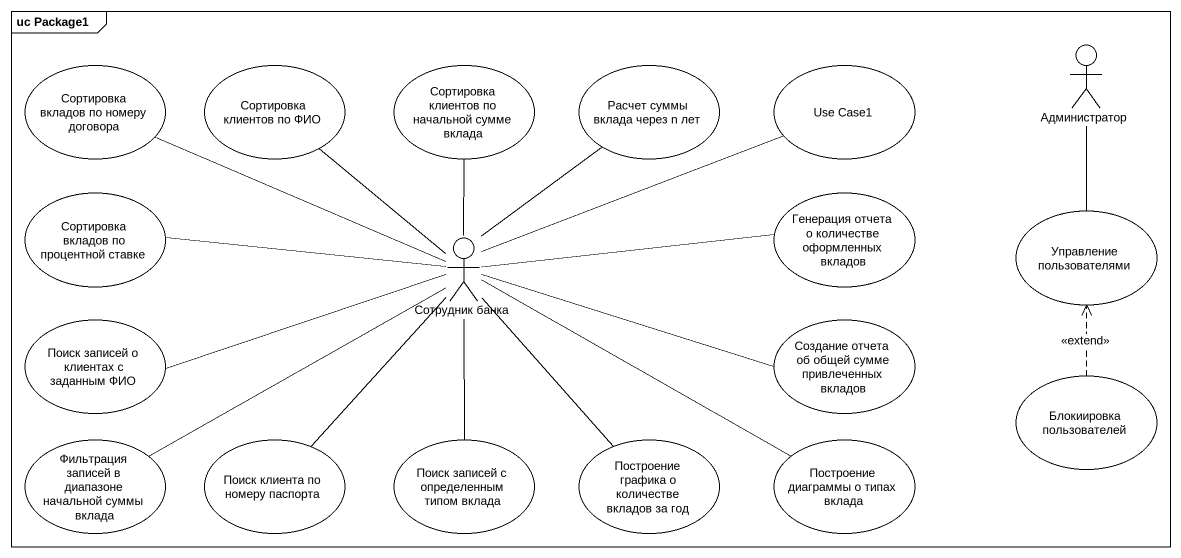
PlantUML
@startuml
mainframe uc Package1
actor Администратор
usecase "Сортировка вкладов по номеру договора" as Сортировка_вкладов_по
usecase "Сортировка клиентов по ФИО" as Сортировка_клиентов_по_ФИО
usecase "Сортировка клиентов по начальной сумме вклада" as Сортировка_клиентов_по
usecase "Расчет суммы вклада через n лет" as Расчет_суммы_вклада_через_n
usecase "Use Case1" as Use_Case1
usecase "Сортировка вкладов по процентной ставке" as Сортировка_вкладов_по_2
usecase "Генерация отчета о количестве оформленных вкладов" as Генерация_отчета_о
actor "Сотрудник банка" as Сотрудник_банка
usecase "Управление пользователями" as Управление_пользователями
usecase "Поиск записей о клиентах с заданным ФИО" as Поиск_записей_о_клиентах_с
usecase "Создание отчета об общей сумме привлеченных вкладов" as Создание_отчета_об_общей
usecase "Блокиировка пользователей" as Блокиировка_пользователей
usecase "Фильтрация записей в диапазоне начальной суммы вклада" as Фильтрация_записей_в
usecase "Поиск клиента по номеру паспорта" as Поиск_клиента_по_номеру
usecase "Поиск записей с определенным типом вклада" as Поиск_записей_с
usecase "Построение графика о количестве вкладов за год" as Построение_графика_о
usecase "Построение диаграммы о типах вклада" as Построение_диаграммы_о
Администратор -- Управление_пользователями
Сотрудник_банка -left- Сортировка_вкладов_по
Сотрудник_банка -up- Сортировка_клиентов_по_ФИО
Сотрудник_банка -up- Сортировка_клиентов_по
Сотрудник_банка -up- Расчет_суммы_вклада_через_n
Сотрудник_банка -right- Use_Case1
Сотрудник_банка -left- Сортировка_вкладов_по_2
Сотрудник_банка -right- Генерация_отчета_о
Сотрудник_банка -left- Поиск_записей_о_клиентах_с
Сотрудник_банка -right- Создание_отчета_об_общей
Сотрудник_банка -left- Фильтрация_записей_в
Сотрудник_банка -- Поиск_клиента_по_номеру
Сотрудник_банка -- Поиск_записей_с
Сотрудник_банка -- Построение_графика_о
Сотрудник_банка -right- Построение_диаграммы_о
Блокиировка_пользователей .up.> Управление_пользователями : <<extend>>
@enduml
